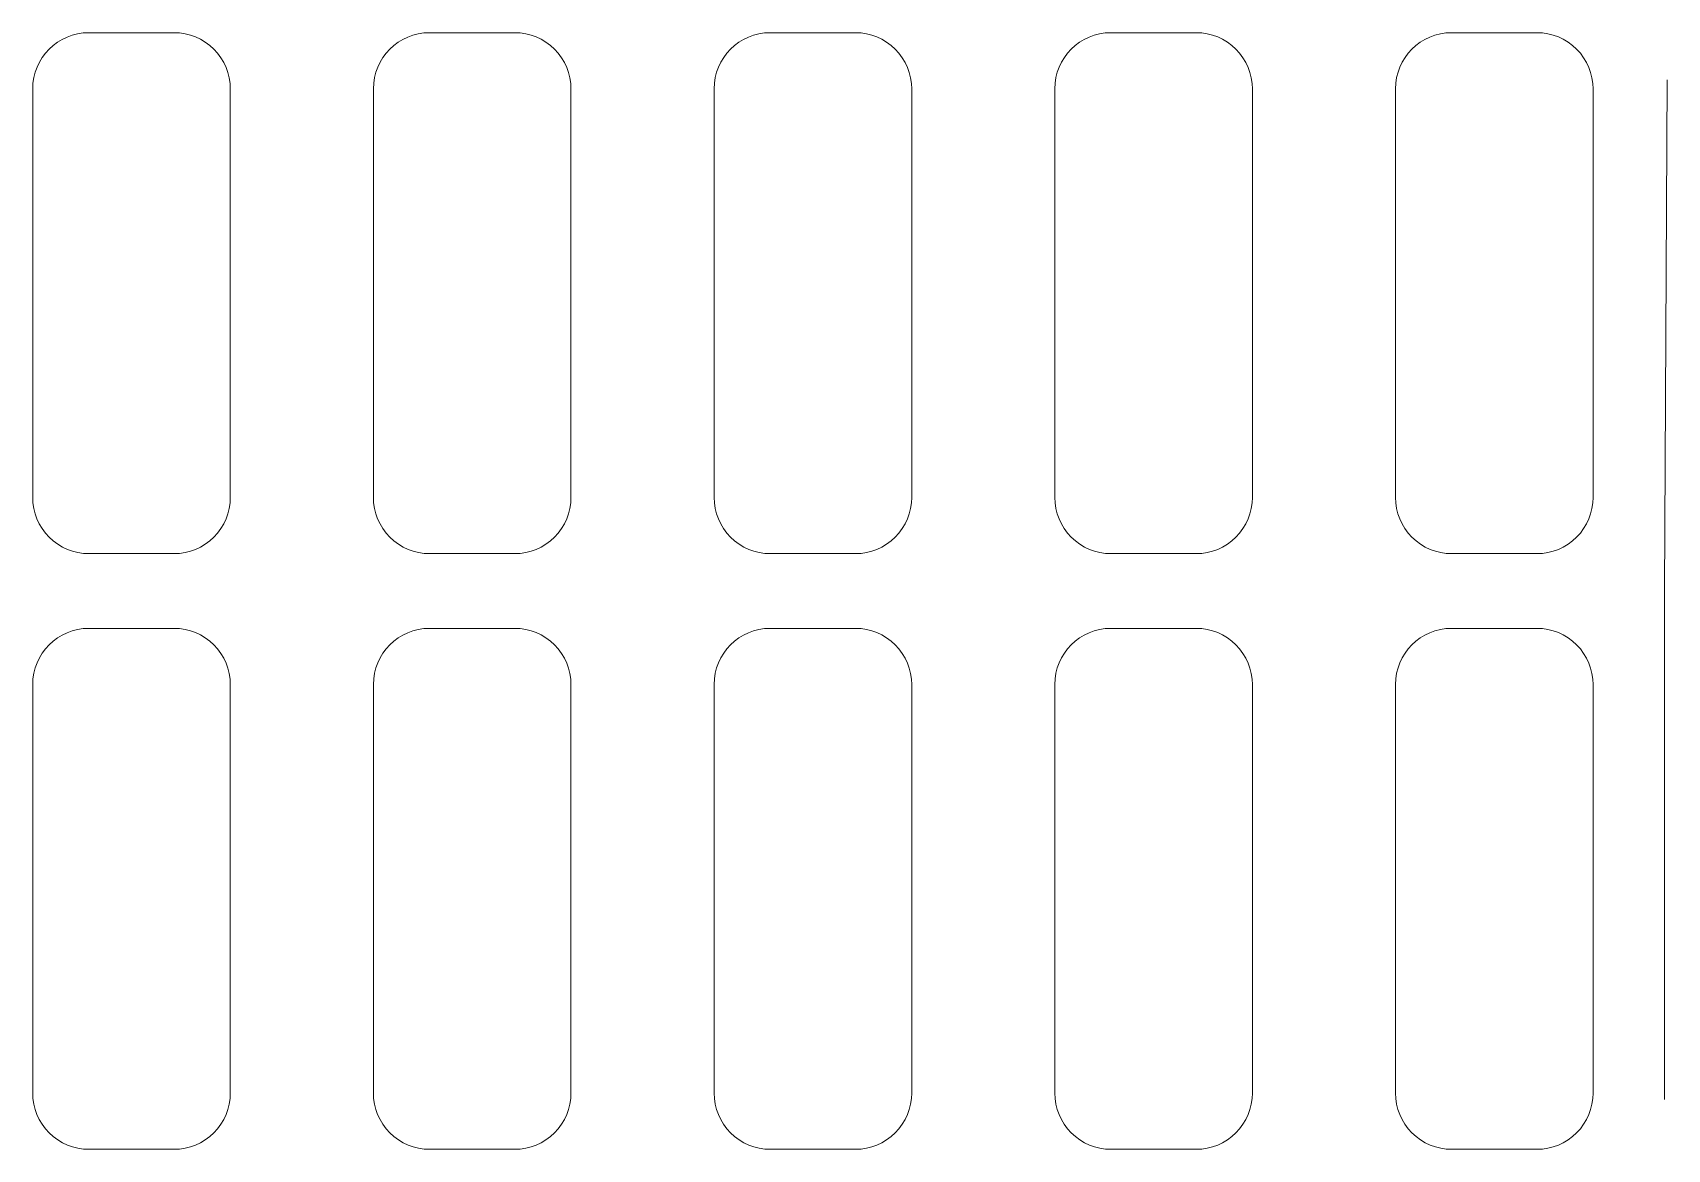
# Model space of a CAD drawing. Header units: millimetres. Extents: x -105 to 95, y -39 to 71.
# Drawn here: x 6.22 to 18.4, y 6.66 to 14.98 of the extents above; entities that cross this region are included whole.
import ezdxf

# ---------------------------------------------------------------- set-up
doc = ezdxf.new("R2010")
doc.units = ezdxf.units.MM
doc.header["$MEASUREMENT"] = 0
doc.layers.add('MultiLayer', color=7, linetype='Continuous')

msp = doc.modelspace()

# ---------------------------------------------------------------- linework, layer by layer
at = {"layer": 'MultiLayer', "lineweight": 9}
for points in [[(6.6366, 14.9819), (6.4051, 14.9819), (6.2175, 14.7943), (6.2175, 14.5628)], [(7.2716, 14.9819), (7.2716, 14.9819), (6.6366, 14.9819), (6.6366, 14.9819)], [(9.1766, 14.9819), (8.9451, 14.9819), (8.7575, 14.7943), (8.7575, 14.5628)], [(9.8116, 14.9819), (9.8116, 14.9819), (9.1766, 14.9819), (9.1766, 14.9819)], [(11.7166, 14.9819), (11.4851, 14.9819), (11.2975, 14.7943), (11.2975, 14.5628)], [(12.3516, 14.9819), (12.3516, 14.9819), (11.7166, 14.9819), (11.7166, 14.9819)], [(14.2566, 14.9819), (14.0251, 14.9819), (13.8375, 14.7943), (13.8375, 14.5628)], [(14.8916, 14.9819), (14.8916, 14.9819), (14.2566, 14.9819), (14.2566, 14.9819)], [(16.7966, 14.9819), (16.5651, 14.9819), (16.3775, 14.7943), (16.3775, 14.5628)], [(17.4316, 14.9819), (17.4316, 14.9819), (16.7966, 14.9819), (16.7966, 14.9819)], [(18.3841, 10.8203), (18.3841, 10.8203), (18.4041, 14.6303), (18.4041, 14.6303)], [(6.2175, 14.5628), (6.2175, 14.5628), (6.2175, 11.5178), (6.2175, 11.5178)], [(7.6907, 11.5178), (7.6907, 11.5178), (7.6907, 14.5628), (7.6907, 14.5628)], [(8.7575, 14.5628), (8.7575, 14.5628), (8.7575, 11.5178), (8.7575, 11.5178)], [(10.2307, 11.5178), (10.2307, 11.5178), (10.2307, 14.5628), (10.2307, 14.5628)], [(11.2975, 14.5628), (11.2975, 14.5628), (11.2975, 11.5178), (11.2975, 11.5178)], [(12.7707, 11.5178), (12.7707, 11.5178), (12.7707, 14.5628), (12.7707, 14.5628)], [(13.8375, 14.5628), (13.8375, 14.5628), (13.8375, 11.5178), (13.8375, 11.5178)], [(15.3107, 11.5178), (15.3107, 11.5178), (15.3107, 14.5628), (15.3107, 14.5628)], [(16.3775, 14.5628), (16.3775, 14.5628), (16.3775, 11.5178), (16.3775, 11.5178)], [(17.8507, 11.5178), (17.8507, 11.5178), (17.8507, 14.5628), (17.8507, 14.5628)], [(6.6366, 11.0987), (6.6366, 11.0987), (7.2716, 11.0987), (7.2716, 11.0987)], [(9.1766, 11.0987), (9.1766, 11.0987), (9.8116, 11.0987), (9.8116, 11.0987)], [(11.7166, 11.0987), (11.7166, 11.0987), (12.3516, 11.0987), (12.3516, 11.0987)], [(14.2566, 11.0987), (14.2566, 11.0987), (14.8916, 11.0987), (14.8916, 11.0987)], [(16.7966, 11.0987), (16.7966, 11.0987), (17.4316, 11.0987), (17.4316, 11.0987)], [(18.3841, 7.0303), (18.3841, 7.0303), (18.3841, 10.8203), (18.3841, 10.8203)], [(6.6366, 10.5419), (6.4051, 10.5419), (6.2175, 10.3543), (6.2175, 10.1228)], [(7.2716, 10.5419), (7.2716, 10.5419), (6.6366, 10.5419), (6.6366, 10.5419)], [(9.1766, 10.5419), (8.9451, 10.5419), (8.7575, 10.3543), (8.7575, 10.1228)], [(9.8116, 10.5419), (9.8116, 10.5419), (9.1766, 10.5419), (9.1766, 10.5419)], [(11.7166, 10.5419), (11.4851, 10.5419), (11.2975, 10.3543), (11.2975, 10.1228)], [(12.3516, 10.5419), (12.3516, 10.5419), (11.7166, 10.5419), (11.7166, 10.5419)], [(14.2566, 10.5419), (14.0251, 10.5419), (13.8375, 10.3543), (13.8375, 10.1228)], [(14.8916, 10.5419), (14.8916, 10.5419), (14.2566, 10.5419), (14.2566, 10.5419)], [(16.7966, 10.5419), (16.5651, 10.5419), (16.3775, 10.3543), (16.3775, 10.1228)], [(17.4316, 10.5419), (17.4316, 10.5419), (16.7966, 10.5419), (16.7966, 10.5419)], [(6.2175, 10.1228), (6.2175, 10.1228), (6.2175, 7.0778), (6.2175, 7.0778)], [(7.6907, 7.0778), (7.6907, 7.0778), (7.6907, 10.1228), (7.6907, 10.1228)], [(8.7575, 10.1228), (8.7575, 10.1228), (8.7575, 7.0778), (8.7575, 7.0778)], [(10.2307, 7.0778), (10.2307, 7.0778), (10.2307, 10.1228), (10.2307, 10.1228)], [(11.2975, 10.1228), (11.2975, 10.1228), (11.2975, 7.0778), (11.2975, 7.0778)], [(12.7707, 7.0778), (12.7707, 7.0778), (12.7707, 10.1228), (12.7707, 10.1228)], [(13.8375, 10.1228), (13.8375, 10.1228), (13.8375, 7.0778), (13.8375, 7.0778)], [(15.3107, 7.0778), (15.3107, 7.0778), (15.3107, 10.1228), (15.3107, 10.1228)], [(16.3775, 10.1228), (16.3775, 10.1228), (16.3775, 7.0778), (16.3775, 7.0778)], [(17.8507, 7.0778), (17.8507, 7.0778), (17.8507, 10.1228), (17.8507, 10.1228)], [(6.6366, 6.6587), (6.6366, 6.6587), (7.2716, 6.6587), (7.2716, 6.6587)], [(9.1766, 6.6587), (9.1766, 6.6587), (9.8116, 6.6587), (9.8116, 6.6587)], [(11.7166, 6.6587), (11.7166, 6.6587), (12.3516, 6.6587), (12.3516, 6.6587)], [(14.2566, 6.6587), (14.2566, 6.6587), (14.8916, 6.6587), (14.8916, 6.6587)], [(16.7966, 6.6587), (16.7966, 6.6587), (17.4316, 6.6587), (17.4316, 6.6587)]]:
    msp.add_open_spline(points, degree=3, dxfattribs=at)
for points in [[(7.6907, 14.5628), (7.6907, 14.674), (7.6465, 14.7806), (7.5679, 14.8592), (7.5679, 14.8592), (7.4893, 14.9378), (7.3827, 14.9819), (7.2716, 14.9819)], [(10.2307, 14.5628), (10.2307, 14.674), (10.1865, 14.7806), (10.1079, 14.8592), (10.1079, 14.8592), (10.0293, 14.9378), (9.9227, 14.9819), (9.8116, 14.9819)], [(12.7707, 14.5628), (12.7707, 14.674), (12.7265, 14.7806), (12.6479, 14.8592), (12.6479, 14.8592), (12.5693, 14.9378), (12.4627, 14.9819), (12.3516, 14.9819)], [(15.3107, 14.5628), (15.3107, 14.674), (15.2665, 14.7806), (15.1879, 14.8592), (15.1879, 14.8592), (15.1093, 14.9378), (15.0027, 14.9819), (14.8916, 14.9819)], [(17.8507, 14.5628), (17.8507, 14.674), (17.8065, 14.7806), (17.7279, 14.8592), (17.7279, 14.8592), (17.6493, 14.9378), (17.5427, 14.9819), (17.4316, 14.9819)], [(6.2175, 11.5178), (6.2175, 11.4067), (6.2616, 11.3001), (6.3402, 11.2215), (6.3402, 11.2215), (6.4188, 11.1429), (6.5254, 11.0987), (6.6366, 11.0987)], [(7.2716, 11.0987), (7.3827, 11.0987), (7.4893, 11.1429), (7.5679, 11.2215), (7.5679, 11.2215), (7.6465, 11.3001), (7.6907, 11.4067), (7.6907, 11.5178)], [(8.7575, 11.5178), (8.7575, 11.4067), (8.8016, 11.3001), (8.8802, 11.2215), (8.8802, 11.2215), (8.9588, 11.1429), (9.0654, 11.0987), (9.1766, 11.0987)], [(9.8116, 11.0987), (9.9227, 11.0987), (10.0293, 11.1429), (10.1079, 11.2215), (10.1079, 11.2215), (10.1865, 11.3001), (10.2307, 11.4067), (10.2307, 11.5178)], [(11.2975, 11.5178), (11.2975, 11.4067), (11.3416, 11.3001), (11.4202, 11.2215), (11.4202, 11.2215), (11.4988, 11.1429), (11.6054, 11.0987), (11.7166, 11.0987)], [(12.3516, 11.0987), (12.4627, 11.0987), (12.5693, 11.1429), (12.6479, 11.2215), (12.6479, 11.2215), (12.7265, 11.3001), (12.7707, 11.4067), (12.7707, 11.5178)], [(13.8375, 11.5178), (13.8375, 11.4067), (13.8816, 11.3001), (13.9602, 11.2215), (13.9602, 11.2215), (14.0388, 11.1429), (14.1454, 11.0987), (14.2566, 11.0987)], [(14.8916, 11.0987), (15.0027, 11.0987), (15.1093, 11.1429), (15.1879, 11.2215), (15.1879, 11.2215), (15.2665, 11.3001), (15.3107, 11.4067), (15.3107, 11.5178)], [(16.3775, 11.5178), (16.3775, 11.4067), (16.4216, 11.3001), (16.5002, 11.2215), (16.5002, 11.2215), (16.5788, 11.1429), (16.6854, 11.0987), (16.7966, 11.0987)], [(17.4316, 11.0987), (17.5427, 11.0987), (17.6493, 11.1429), (17.7279, 11.2215), (17.7279, 11.2215), (17.8065, 11.3001), (17.8507, 11.4067), (17.8507, 11.5178)], [(7.6907, 10.1228), (7.6907, 10.234), (7.6465, 10.3406), (7.5679, 10.4192), (7.5679, 10.4192), (7.4893, 10.4978), (7.3827, 10.5419), (7.2716, 10.5419)], [(10.2307, 10.1228), (10.2307, 10.234), (10.1865, 10.3406), (10.1079, 10.4192), (10.1079, 10.4192), (10.0293, 10.4978), (9.9227, 10.5419), (9.8116, 10.5419)], [(12.7707, 10.1228), (12.7707, 10.234), (12.7265, 10.3406), (12.6479, 10.4192), (12.6479, 10.4192), (12.5693, 10.4978), (12.4627, 10.5419), (12.3516, 10.5419)], [(15.3107, 10.1228), (15.3107, 10.234), (15.2665, 10.3406), (15.1879, 10.4192), (15.1879, 10.4192), (15.1093, 10.4978), (15.0027, 10.5419), (14.8916, 10.5419)], [(17.8507, 10.1228), (17.8507, 10.234), (17.8065, 10.3406), (17.7279, 10.4192), (17.7279, 10.4192), (17.6493, 10.4978), (17.5427, 10.5419), (17.4316, 10.5419)], [(6.2175, 7.0778), (6.2175, 6.9667), (6.2616, 6.8601), (6.3402, 6.7815), (6.3402, 6.7815), (6.4188, 6.7029), (6.5254, 6.6587), (6.6366, 6.6587)], [(7.2716, 6.6587), (7.3827, 6.6587), (7.4893, 6.7029), (7.5679, 6.7815), (7.5679, 6.7815), (7.6465, 6.8601), (7.6907, 6.9667), (7.6907, 7.0778)], [(8.7575, 7.0778), (8.7575, 6.9667), (8.8016, 6.8601), (8.8802, 6.7815), (8.8802, 6.7815), (8.9588, 6.7029), (9.0654, 6.6587), (9.1766, 6.6587)], [(9.8116, 6.6587), (9.9227, 6.6587), (10.0293, 6.7029), (10.1079, 6.7815), (10.1079, 6.7815), (10.1865, 6.8601), (10.2307, 6.9667), (10.2307, 7.0778)], [(11.2975, 7.0778), (11.2975, 6.9667), (11.3416, 6.8601), (11.4202, 6.7815), (11.4202, 6.7815), (11.4988, 6.7029), (11.6054, 6.6587), (11.7166, 6.6587)], [(12.3516, 6.6587), (12.4627, 6.6587), (12.5693, 6.7029), (12.6479, 6.7815), (12.6479, 6.7815), (12.7265, 6.8601), (12.7707, 6.9667), (12.7707, 7.0778)], [(13.8375, 7.0778), (13.8375, 6.9667), (13.8816, 6.8601), (13.9602, 6.7815), (13.9602, 6.7815), (14.0388, 6.7029), (14.1454, 6.6587), (14.2566, 6.6587)], [(14.8916, 6.6587), (15.0027, 6.6587), (15.1093, 6.7029), (15.1879, 6.7815), (15.1879, 6.7815), (15.2665, 6.8601), (15.3107, 6.9667), (15.3107, 7.0778)], [(16.3775, 7.0778), (16.3775, 6.9667), (16.4216, 6.8601), (16.5002, 6.7815), (16.5002, 6.7815), (16.5788, 6.7029), (16.6854, 6.6587), (16.7966, 6.6587)], [(17.4316, 6.6587), (17.5427, 6.6587), (17.6493, 6.7029), (17.7279, 6.7815), (17.7279, 6.7815), (17.8065, 6.8601), (17.8507, 6.9667), (17.8507, 7.0778)]]:
    msp.add_open_spline(points, degree=3, knots=[0, 0, 0, 0, 0.3333333, 0.3333333, 0.3333333, 0.3333333, 1, 1, 1, 1], dxfattribs=at)

doc.saveas('drawing.dxf')
